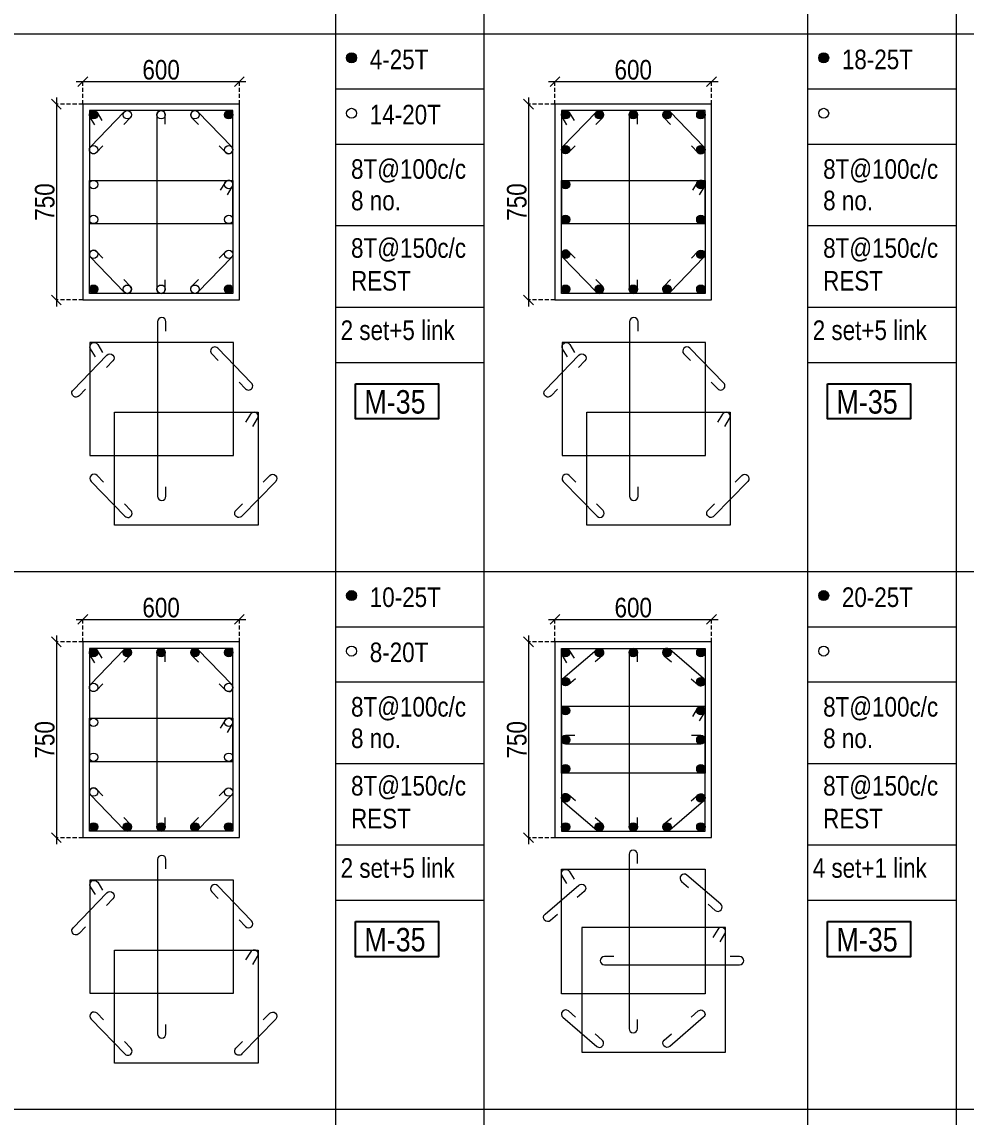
# Model space of a CAD drawing. Header units: millimetres. Extents: x 1112055 to 3390982, y -148532 to 766891.
# Drawn here: x 2128901 to 2143368, y 162999 to 179780 of the extents above; entities that cross this region are included whole.
import ezdxf
from ezdxf.enums import TextEntityAlignment as Align

# ---------------------------------------------------------------- set-up
doc = ezdxf.new("R2010")
doc.units = ezdxf.units.MM
doc.header["$PDMODE"] = 35
doc.header["$PDSIZE"] = -25
doc.linetypes.add('DASHED2', pattern=[0.375, 0.25, -0.125])
doc.linetypes.add('Hidden', pattern=[9.525, 6.35, -3.175])
for name, color, linetype, lineweight in [('B COL. SIZE DIM', 220, 'Continuous', 25), ('B COLSCH', 204, 'Continuous', 20), ('B COLUMN', 1, 'Hidden', 9), ('B STEEL', 34, 'Continuous', 15)]:
    doc.layers.add(name, color=color, linetype=linetype, lineweight=lineweight)
doc.layers.add('B TEXT', color=7, linetype='Continuous')
doc.styles.add('dim inside', font='romans.shx', dxfattribs={"width": 0.8, "height": 125})
doc.styles.add('SWINC', font='swissc.ttf')
doc.dimstyles.new('dim inside', dxfattribs={"dimtxt": 125, "dimasz": 100, "dimexe": 0, "dimexo": 0, "dimgap": 10, "dimtad": 0, "dimdec": 0, "dimzin": 0, "dimdsep": 46, "dimtxsty": 'dim inside', "dimblk": 'SMALL', "dimcen": 0.09, "dimadec": 0, "dimazin": 0, "dimtfac": 1, "dimtdec": 0, "dimtofl": 0, "dimtmove": 0, "dimatfit": 3, "dimfxl": 1, "dimtolj": 1, "dimtzin": 0, "dimarcsym": 2})

# ---------------------------------------------------------------- blocks, each defined once
blk = doc.blocks.new('_Oblique')
at = {"color": 0, "linetype": 'ByBlock', "lineweight": -2}
blk.add_line((-0.5, -0.5), (0.5, 0.5), dxfattribs=at)
blk = doc.blocks.new('*D245')
at = {"layer": 'B COL. SIZE DIM', "color": 250, "lineweight": 9, "ltscale": 250, "transparency": 16777216}
blk.add_line((2129734, 178865), (2132334, 178865), dxfattribs=at)
at = {"layer": 'B COL. SIZE DIM', "color": 250, "linetype": 'DASHED2', "lineweight": 9, "ltscale": 250, "transparency": 16777216}
for p, q in [((2129834, 178520), (2129834, 178865)), ((2132234, 178520), (2132234, 178865))]:
    blk.add_line(p, q, dxfattribs=at)
at = {"layer": 'Defpoints', "color": 0, "ltscale": 250, "transparency": 16777216}
for p in [(2132234, 178865), (2129834, 178520), (2132234, 178520)]:
    blk.add_point(p, dxfattribs=at)
at = {"layer": 'B COL. SIZE DIM', "color": 250, "lineweight": 9, "ltscale": 250, "transparency": 16777216, "xscale": 150, "yscale": 150, "zscale": 150, "rotation": 180}
blk.add_blockref('_Oblique', (2129834, 178865), dxfattribs=at)
at = {"layer": 'B COL. SIZE DIM', "color": 250, "lineweight": 9, "ltscale": 250, "transparency": 16777216, "xscale": 150, "yscale": 150, "zscale": 150}
blk.add_blockref('_Oblique', (2132234, 178865), dxfattribs=at)
at = {"layer": 'B COL. SIZE DIM', "color": 6, "ltscale": 250, "transparency": 16777216, "insert": (2131034, 179044), "char_height": 300, "attachment_point": 5, "style": 'SWINC'}
blk.add_mtext('\\A1;600', dxfattribs=at)
blk = doc.blocks.new('*D246')
at = {"layer": 'B COL. SIZE DIM', "color": 250, "lineweight": 9, "ltscale": 250, "transparency": 16777216}
blk.add_line((2129430, 178620), (2129430, 175420), dxfattribs=at)
at = {"layer": 'B COL. SIZE DIM', "color": 250, "linetype": 'DASHED2', "lineweight": 9, "ltscale": 250, "transparency": 16777216}
for p, q in [((2129834, 178520), (2129430, 178520)), ((2129834, 175520), (2129430, 175520))]:
    blk.add_line(p, q, dxfattribs=at)
at = {"layer": 'Defpoints', "color": 0, "ltscale": 250, "transparency": 16777216}
for p in [(2129834, 178520), (2129430, 175520), (2129834, 175520)]:
    blk.add_point(p, dxfattribs=at)
at = {"layer": 'B COL. SIZE DIM', "color": 250, "lineweight": 9, "ltscale": 250, "transparency": 16777216, "xscale": 150, "yscale": 150, "zscale": 150}
for p, rotation in [((2129430, 178520), 90), ((2129430, 175520), 270)]:
    blk.add_blockref('_Oblique', p, dxfattribs=dict(at, rotation=rotation))
at = {"layer": 'B COL. SIZE DIM', "color": 6, "ltscale": 250, "transparency": 16777216, "insert": (2129252, 177020), "char_height": 300, "attachment_point": 5, "rotation": 90, "style": 'SWINC'}
blk.add_mtext('\\A1;750', dxfattribs=at)
blk = doc.blocks.new('*D241')
at = {"layer": 'B COL. SIZE DIM', "color": 250, "lineweight": 9, "ltscale": 250, "transparency": 16777216}
blk.add_line((2136968, 178865), (2139568, 178865), dxfattribs=at)
at = {"layer": 'B COL. SIZE DIM', "color": 250, "linetype": 'DASHED2', "lineweight": 9, "ltscale": 250, "transparency": 16777216}
for p, q in [((2137068, 178520), (2137068, 178865)), ((2139468, 178520), (2139468, 178865))]:
    blk.add_line(p, q, dxfattribs=at)
at = {"layer": 'Defpoints', "color": 0, "ltscale": 250, "transparency": 16777216}
for p in [(2139468, 178865), (2137068, 178520), (2139468, 178520)]:
    blk.add_point(p, dxfattribs=at)
at = {"layer": 'B COL. SIZE DIM', "color": 250, "lineweight": 9, "ltscale": 250, "transparency": 16777216, "xscale": 150, "yscale": 150, "zscale": 150, "rotation": 180}
blk.add_blockref('_Oblique', (2137068, 178865), dxfattribs=at)
at = {"layer": 'B COL. SIZE DIM', "color": 250, "lineweight": 9, "ltscale": 250, "transparency": 16777216, "xscale": 150, "yscale": 150, "zscale": 150}
blk.add_blockref('_Oblique', (2139468, 178865), dxfattribs=at)
at = {"layer": 'B COL. SIZE DIM', "color": 6, "ltscale": 250, "transparency": 16777216, "insert": (2138268, 179044), "char_height": 300, "attachment_point": 5, "style": 'SWINC'}
blk.add_mtext('\\A1;600', dxfattribs=at)
blk = doc.blocks.new('*D242')
at = {"layer": 'B COL. SIZE DIM', "color": 250, "lineweight": 9, "ltscale": 250, "transparency": 16777216}
blk.add_line((2136664, 178620), (2136664, 175420), dxfattribs=at)
at = {"layer": 'B COL. SIZE DIM', "color": 250, "linetype": 'DASHED2', "lineweight": 9, "ltscale": 250, "transparency": 16777216}
for p, q in [((2137068, 178520), (2136664, 178520)), ((2137068, 175520), (2136664, 175520))]:
    blk.add_line(p, q, dxfattribs=at)
at = {"layer": 'Defpoints', "color": 0, "ltscale": 250, "transparency": 16777216}
for p in [(2137068, 178520), (2136664, 175520), (2137068, 175520)]:
    blk.add_point(p, dxfattribs=at)
at = {"layer": 'B COL. SIZE DIM', "color": 250, "lineweight": 9, "ltscale": 250, "transparency": 16777216, "xscale": 150, "yscale": 150, "zscale": 150}
for p, rotation in [((2136664, 178520), 90), ((2136664, 175520), 270)]:
    blk.add_blockref('_Oblique', p, dxfattribs=dict(at, rotation=rotation))
at = {"layer": 'B COL. SIZE DIM', "color": 6, "ltscale": 250, "transparency": 16777216, "insert": (2136485, 177020), "char_height": 300, "attachment_point": 5, "rotation": 90, "style": 'SWINC'}
blk.add_mtext('\\A1;750', dxfattribs=at)
blk = doc.blocks.new('*D255')
at = {"layer": 'B COL. SIZE DIM', "color": 250, "lineweight": 9, "ltscale": 250, "transparency": 16777216}
blk.add_line((2129734, 170625), (2132334, 170625), dxfattribs=at)
at = {"layer": 'B COL. SIZE DIM', "color": 250, "linetype": 'DASHED2', "lineweight": 9, "ltscale": 250, "transparency": 16777216}
for p, q in [((2129834, 170280), (2129834, 170625)), ((2132234, 170280), (2132234, 170625))]:
    blk.add_line(p, q, dxfattribs=at)
at = {"layer": 'Defpoints', "color": 0, "ltscale": 250, "transparency": 16777216}
for p in [(2132234, 170625), (2129834, 170280), (2132234, 170280)]:
    blk.add_point(p, dxfattribs=at)
at = {"layer": 'B COL. SIZE DIM', "color": 250, "lineweight": 9, "ltscale": 250, "transparency": 16777216, "xscale": 150, "yscale": 150, "zscale": 150, "rotation": 180}
blk.add_blockref('_Oblique', (2129834, 170625), dxfattribs=at)
at = {"layer": 'B COL. SIZE DIM', "color": 250, "lineweight": 9, "ltscale": 250, "transparency": 16777216, "xscale": 150, "yscale": 150, "zscale": 150}
blk.add_blockref('_Oblique', (2132234, 170625), dxfattribs=at)
at = {"layer": 'B COL. SIZE DIM', "color": 6, "ltscale": 250, "transparency": 16777216, "insert": (2131034, 170804), "char_height": 300, "attachment_point": 5, "style": 'SWINC'}
blk.add_mtext('\\A1;600', dxfattribs=at)
blk = doc.blocks.new('*D256')
at = {"layer": 'B COL. SIZE DIM', "color": 250, "lineweight": 9, "ltscale": 250, "transparency": 16777216}
blk.add_line((2129430, 170380), (2129430, 167180), dxfattribs=at)
at = {"layer": 'B COL. SIZE DIM', "color": 250, "linetype": 'DASHED2', "lineweight": 9, "ltscale": 250, "transparency": 16777216}
for p, q in [((2129834, 170280), (2129430, 170280)), ((2129834, 167280), (2129430, 167280))]:
    blk.add_line(p, q, dxfattribs=at)
at = {"layer": 'Defpoints', "color": 0, "ltscale": 250, "transparency": 16777216}
for p in [(2129834, 170280), (2129430, 167280), (2129834, 167280)]:
    blk.add_point(p, dxfattribs=at)
at = {"layer": 'B COL. SIZE DIM', "color": 250, "lineweight": 9, "ltscale": 250, "transparency": 16777216, "xscale": 150, "yscale": 150, "zscale": 150}
for p, rotation in [((2129430, 170280), 90), ((2129430, 167280), 270)]:
    blk.add_blockref('_Oblique', p, dxfattribs=dict(at, rotation=rotation))
at = {"layer": 'B COL. SIZE DIM', "color": 6, "ltscale": 250, "transparency": 16777216, "insert": (2129252, 168780), "char_height": 300, "attachment_point": 5, "rotation": 90, "style": 'SWINC'}
blk.add_mtext('\\A1;750', dxfattribs=at)
blk = doc.blocks.new('*D263')
at = {"layer": 'B COL. SIZE DIM', "color": 250, "lineweight": 9, "ltscale": 250, "transparency": 16777216}
blk.add_line((2136968, 170625), (2139568, 170625), dxfattribs=at)
at = {"layer": 'B COL. SIZE DIM', "color": 250, "linetype": 'DASHED2', "lineweight": 9, "ltscale": 250, "transparency": 16777216}
for p, q in [((2137068, 170280), (2137068, 170625)), ((2139468, 170280), (2139468, 170625))]:
    blk.add_line(p, q, dxfattribs=at)
at = {"layer": 'Defpoints', "color": 0, "ltscale": 250, "transparency": 16777216}
for p in [(2139468, 170625), (2137068, 170280), (2139468, 170280)]:
    blk.add_point(p, dxfattribs=at)
at = {"layer": 'B COL. SIZE DIM', "color": 250, "lineweight": 9, "ltscale": 250, "transparency": 16777216, "xscale": 150, "yscale": 150, "zscale": 150, "rotation": 180}
blk.add_blockref('_Oblique', (2137068, 170625), dxfattribs=at)
at = {"layer": 'B COL. SIZE DIM', "color": 250, "lineweight": 9, "ltscale": 250, "transparency": 16777216, "xscale": 150, "yscale": 150, "zscale": 150}
blk.add_blockref('_Oblique', (2139468, 170625), dxfattribs=at)
at = {"layer": 'B COL. SIZE DIM', "color": 6, "ltscale": 250, "transparency": 16777216, "insert": (2138268, 170804), "char_height": 300, "attachment_point": 5, "style": 'SWINC'}
blk.add_mtext('\\A1;600', dxfattribs=at)
blk = doc.blocks.new('*D264')
at = {"layer": 'B COL. SIZE DIM', "color": 250, "lineweight": 9, "ltscale": 250, "transparency": 16777216}
blk.add_line((2136664, 170380), (2136664, 167180), dxfattribs=at)
at = {"layer": 'B COL. SIZE DIM', "color": 250, "linetype": 'DASHED2', "lineweight": 9, "ltscale": 250, "transparency": 16777216}
for p, q in [((2137068, 170280), (2136664, 170280)), ((2137068, 167280), (2136664, 167280))]:
    blk.add_line(p, q, dxfattribs=at)
at = {"layer": 'Defpoints', "color": 0, "ltscale": 250, "transparency": 16777216}
for p in [(2137068, 170280), (2136664, 167280), (2137068, 167280)]:
    blk.add_point(p, dxfattribs=at)
at = {"layer": 'B COL. SIZE DIM', "color": 250, "lineweight": 9, "ltscale": 250, "transparency": 16777216, "xscale": 150, "yscale": 150, "zscale": 150}
for p, rotation in [((2136664, 170280), 90), ((2136664, 167280), 270)]:
    blk.add_blockref('_Oblique', p, dxfattribs=dict(at, rotation=rotation))
at = {"layer": 'B COL. SIZE DIM', "color": 6, "ltscale": 250, "transparency": 16777216, "insert": (2136485, 168780), "char_height": 300, "attachment_point": 5, "rotation": 90, "style": 'SWINC'}
blk.add_mtext('\\A1;750', dxfattribs=at)

msp = doc.modelspace()

# ---------------------------------------------------------------- hatches: boundary and pattern name
at = {"layer": 'B STEEL', "lineweight": 9, "ltscale": 0.5}
h = msp.add_hatch(color=34, dxfattribs=at)
edge = h.paths.add_edge_path()
edge.add_arc((2133952.7, 179229.5), 76.8, 0, 360)
h = msp.add_hatch(color=34, dxfattribs=at)
edge = h.paths.add_edge_path()
edge.add_arc((2141186.3, 179229.5), 76.8, 0, 360)
h = msp.add_hatch(color=34, dxfattribs=at)
edge = h.paths.add_edge_path()
edge.add_arc((2129998.4, 178356.3), 64, 0, 360)
h = msp.add_hatch(color=34, dxfattribs=at)
edge = h.paths.add_edge_path()
edge.add_arc((2132070.3, 178356.3), 64, 180, 540, ccw=False)
h = msp.add_hatch(color=34, dxfattribs=at)
edge = h.paths.add_edge_path()
edge.add_arc((2137231.9, 178356.3), 64, 0, 360)
at = {"layer": 'B STEEL', "lineweight": 30}
h = msp.add_hatch(color=34, dxfattribs=at)
edge = h.paths.add_edge_path()
edge.add_arc((2137749.9, 178356.3), 64, 0, 360)
h = msp.add_hatch(color=34, dxfattribs=at)
edge = h.paths.add_edge_path()
edge.add_arc((2138267.9, 178356.3), 64, 0, 360)
h = msp.add_hatch(color=34, dxfattribs=at)
edge = h.paths.add_edge_path()
edge.add_arc((2138785.9, 178356.3), 64, 0, 360)
at = {"layer": 'B STEEL', "lineweight": 9, "ltscale": 0.5}
h = msp.add_hatch(color=34, dxfattribs=at)
edge = h.paths.add_edge_path()
edge.add_arc((2139303.9, 178356.3), 64, 180, 540, ccw=False)
at = {"layer": 'B STEEL', "lineweight": 30}
h = msp.add_hatch(color=34, dxfattribs=at)
edge = h.paths.add_edge_path()
edge.add_arc((2137231.9, 177821.9), 64, 0, 360)
h = msp.add_hatch(color=34, dxfattribs=at)
edge = h.paths.add_edge_path()
edge.add_arc((2139303.9, 177821.9), 64, 0, 360)
h = msp.add_hatch(color=34, dxfattribs=at)
edge = h.paths.add_edge_path()
edge.add_arc((2137231.9, 177287.5), 64, 0, 360)
h = msp.add_hatch(color=34, dxfattribs=at)
edge = h.paths.add_edge_path()
edge.add_arc((2139303.9, 177287.5), 64, 0, 360)
h = msp.add_hatch(color=34, dxfattribs=at)
edge = h.paths.add_edge_path()
edge.add_arc((2137231.9, 176753.1), 64, 0, 360)
h = msp.add_hatch(color=34, dxfattribs=at)
edge = h.paths.add_edge_path()
edge.add_arc((2139303.9, 176753.1), 64, 0, 360)
h = msp.add_hatch(color=34, dxfattribs=at)
edge = h.paths.add_edge_path()
edge.add_arc((2137231.9, 176218.7), 64, 0, 360)
h = msp.add_hatch(color=34, dxfattribs=at)
edge = h.paths.add_edge_path()
edge.add_arc((2139303.9, 176218.7), 64, 0, 360)
at = {"layer": 'B STEEL', "lineweight": 9, "ltscale": 0.5}
h = msp.add_hatch(color=34, dxfattribs=at)
edge = h.paths.add_edge_path()
edge.add_arc((2129998.4, 175684.3), 64, 0, 360, ccw=False)
h = msp.add_hatch(color=34, dxfattribs=at)
edge = h.paths.add_edge_path()
edge.add_arc((2132070.3, 175684.3), 64, -180, 180)
h = msp.add_hatch(color=34, dxfattribs=at)
edge = h.paths.add_edge_path()
edge.add_arc((2137231.9, 175684.3), 64, 0, 360, ccw=False)
at = {"layer": 'B STEEL', "lineweight": 30}
h = msp.add_hatch(color=34, dxfattribs=at)
edge = h.paths.add_edge_path()
edge.add_arc((2137749.9, 175684.3), 64, 0, 360)
h = msp.add_hatch(color=34, dxfattribs=at)
edge = h.paths.add_edge_path()
edge.add_arc((2138267.9, 175684.3), 64, 0, 360)
h = msp.add_hatch(color=34, dxfattribs=at)
edge = h.paths.add_edge_path()
edge.add_arc((2138785.9, 175684.3), 64, 0, 360)
at = {"layer": 'B STEEL', "lineweight": 9, "ltscale": 0.5}
h = msp.add_hatch(color=34, dxfattribs=at)
edge = h.paths.add_edge_path()
edge.add_arc((2139303.9, 175684.3), 64, -180, 180)
h = msp.add_hatch(color=34, dxfattribs=at)
edge = h.paths.add_edge_path()
edge.add_arc((2133952.7, 170989.6), 76.8, 0, 360)
h = msp.add_hatch(color=34, dxfattribs=at)
edge = h.paths.add_edge_path()
edge.add_arc((2141186.3, 170989.6), 76.8, 0, 360)
h = msp.add_hatch(color=34, dxfattribs=at)
edge = h.paths.add_edge_path()
edge.add_arc((2129998.4, 170116.4), 64, 0, 360)
at = {"layer": 'B STEEL', "lineweight": 30}
h = msp.add_hatch(color=34, dxfattribs=at)
edge = h.paths.add_edge_path()
edge.add_arc((2130516.4, 170116.4), 64, 0, 360)
h = msp.add_hatch(color=34, dxfattribs=at)
edge = h.paths.add_edge_path()
edge.add_arc((2131034.3, 170116.4), 64, 0, 360)
h = msp.add_hatch(color=34, dxfattribs=at)
edge = h.paths.add_edge_path()
edge.add_arc((2131552.3, 170116.4), 64, 0, 360)
at = {"layer": 'B STEEL', "lineweight": 9, "ltscale": 0.5}
h = msp.add_hatch(color=34, dxfattribs=at)
edge = h.paths.add_edge_path()
edge.add_arc((2132070.3, 170116.4), 64, 180, 540, ccw=False)
h = msp.add_hatch(color=34, dxfattribs=at)
edge = h.paths.add_edge_path()
edge.add_arc((2137231.9, 170116.4), 64, 0, 360)
at = {"layer": 'B STEEL', "lineweight": 30}
h = msp.add_hatch(color=34, dxfattribs=at)
edge = h.paths.add_edge_path()
edge.add_arc((2137749.9, 170116.4), 64, 0, 360)
h = msp.add_hatch(color=34, dxfattribs=at)
edge = h.paths.add_edge_path()
edge.add_arc((2138267.9, 170116.4), 64, 0, 360)
h = msp.add_hatch(color=34, dxfattribs=at)
edge = h.paths.add_edge_path()
edge.add_arc((2138785.9, 170116.4), 64, 0, 360)
at = {"layer": 'B STEEL', "lineweight": 9, "ltscale": 0.5}
h = msp.add_hatch(color=34, dxfattribs=at)
edge = h.paths.add_edge_path()
edge.add_arc((2139303.9, 170116.4), 64, 180, 540, ccw=False)
at = {"layer": 'B STEEL', "lineweight": 30}
h = msp.add_hatch(color=34, dxfattribs=at)
edge = h.paths.add_edge_path()
edge.add_arc((2137231.9, 169671.1), 64, 0, 360)
h = msp.add_hatch(color=34, dxfattribs=at)
edge = h.paths.add_edge_path()
edge.add_arc((2139303.9, 169671.1), 64, 0, 360)
h = msp.add_hatch(color=34, dxfattribs=at)
edge = h.paths.add_edge_path()
edge.add_arc((2137231.9, 169225.8), 64, 0, 360)
h = msp.add_hatch(color=34, dxfattribs=at)
edge = h.paths.add_edge_path()
edge.add_arc((2139303.9, 169225.8), 64, 0, 360)
h = msp.add_hatch(color=34, dxfattribs=at)
edge = h.paths.add_edge_path()
edge.add_arc((2137231.9, 168780.4), 64, 90, 450)
h = msp.add_hatch(color=34, dxfattribs=at)
edge = h.paths.add_edge_path()
edge.add_arc((2139303.9, 168780.4), 64, 90, 450)
h = msp.add_hatch(color=34, dxfattribs=at)
edge = h.paths.add_edge_path()
edge.add_arc((2137231.9, 168335.1), 64, 0, 360)
h = msp.add_hatch(color=34, dxfattribs=at)
edge = h.paths.add_edge_path()
edge.add_arc((2139303.9, 168335.1), 64, 0, 360)
h = msp.add_hatch(color=34, dxfattribs=at)
edge = h.paths.add_edge_path()
edge.add_arc((2137231.9, 167889.8), 64, 0, 360)
h = msp.add_hatch(color=34, dxfattribs=at)
edge = h.paths.add_edge_path()
edge.add_arc((2139303.9, 167889.8), 64, 0, 360)
at = {"layer": 'B STEEL', "lineweight": 9, "ltscale": 0.5}
h = msp.add_hatch(color=34, dxfattribs=at)
edge = h.paths.add_edge_path()
edge.add_arc((2129998.4, 167444.5), 64, 0, 360, ccw=False)
at = {"layer": 'B STEEL', "lineweight": 30}
h = msp.add_hatch(color=34, dxfattribs=at)
edge = h.paths.add_edge_path()
edge.add_arc((2130516.4, 167444.5), 64, 0, 360)
h = msp.add_hatch(color=34, dxfattribs=at)
edge = h.paths.add_edge_path()
edge.add_arc((2131034.3, 167444.5), 64, 0, 360)
h = msp.add_hatch(color=34, dxfattribs=at)
edge = h.paths.add_edge_path()
edge.add_arc((2131552.3, 167444.5), 64, 0, 360)
at = {"layer": 'B STEEL', "lineweight": 9, "ltscale": 0.5}
h = msp.add_hatch(color=34, dxfattribs=at)
edge = h.paths.add_edge_path()
edge.add_arc((2132070.3, 167444.5), 64, -180, 180)
h = msp.add_hatch(color=34, dxfattribs=at)
edge = h.paths.add_edge_path()
edge.add_arc((2137231.9, 167444.5), 64, 0, 360, ccw=False)
at = {"layer": 'B STEEL', "lineweight": 30}
h = msp.add_hatch(color=34, dxfattribs=at)
edge = h.paths.add_edge_path()
edge.add_arc((2137749.9, 167444.5), 64, 0, 360)
h = msp.add_hatch(color=34, dxfattribs=at)
edge = h.paths.add_edge_path()
edge.add_arc((2138267.9, 167444.5), 64, 0, 360)
h = msp.add_hatch(color=34, dxfattribs=at)
edge = h.paths.add_edge_path()
edge.add_arc((2138785.9, 167444.5), 64, 0, 360)
at = {"layer": 'B STEEL', "lineweight": 9, "ltscale": 0.5}
h = msp.add_hatch(color=34, dxfattribs=at)
edge = h.paths.add_edge_path()
edge.add_arc((2139303.9, 167444.5), 64, -180, 180)

# ---------------------------------------------------------------- linework, layer by layer
at = {"layer": 'B COLSCH', "color": 250, "lineweight": 0}
for p, q in [((2133706.4, 196077.4), (2133706.4, 146638.4)), ((2135980.8, 196077.4), (2135980.8, 139385.8)), ((2140940, 196077.4), (2140940, 146638.4)), ((2143214.4, 196077.4), (2143214.4, 139385.8)), ((2087919, 179597.8), (2215549.8, 179597.8)), ((2133706.4, 178752.8), (2135980.8, 178752.8)), ((2140940, 178752.8), (2143214.4, 178752.8)), ((2133706.4, 177907.8), (2135980.8, 177907.8)), ((2140940, 177907.8), (2143214.4, 177907.8)), ((2133706.4, 176658), (2135980.8, 176658)), ((2140940, 176658), (2143214.4, 176658)), ((2133706.4, 175408.2), (2135980.8, 175408.2)), ((2140940, 175408.2), (2143214.4, 175408.2)), ((2133706.4, 174563.2), (2135980.8, 174563.2)), ((2140940, 174563.2), (2143214.4, 174563.2)), ((2087919, 171357.9), (2215549.8, 171357.9)), ((2133706.4, 170512.9), (2135980.8, 170512.9)), ((2140940, 170512.9), (2143214.4, 170512.9)), ((2133706.4, 169667.9), (2135980.8, 169667.9)), ((2140940, 169667.9), (2143214.4, 169667.9)), ((2133706.4, 168418.2), (2135980.8, 168418.2)), ((2140940, 168418.2), (2143214.4, 168418.2)), ((2133706.4, 167168.4), (2135980.8, 167168.4)), ((2140940, 167168.4), (2143214.4, 167168.4)), ((2133706.4, 166323.4), (2135980.8, 166323.4)), ((2140940, 166323.4), (2143214.4, 166323.4)), ((2087919, 163118.1), (2215549.8, 163118.1))]:
    msp.add_line(p, q, dxfattribs=at)
at = {"layer": 'B COLUMN', "color": 1, "linetype": 'ByBlock', "lineweight": 20}
for points in [[(2129834.3, 175520.3), (2132234.3, 175520.3), (2132234.3, 178520.3), (2129834.3, 178520.3)], [(2137067.9, 175520.3), (2139467.9, 175520.3), (2139467.9, 178520.3), (2137067.9, 178520.3)], [(2129834.3, 167280.4), (2132234.3, 167280.4), (2132234.3, 170280.4), (2129834.3, 170280.4)], [(2137067.9, 167280.4), (2139467.9, 167280.4), (2139467.9, 170280.4), (2137067.9, 170280.4)]]:
    msp.add_lwpolyline(points, close=True, dxfattribs=at)
at = {"layer": 'B STEEL', "color": 34, "lineweight": 9, "ltscale": 0.5}
for points in [[(2130018.6, 178201.2), (2129943.8, 178322.7, -1), (2130052.9, 178389.8), (2130127.7, 178268.3)], [(2130143.6, 177879.7), (2130044.3, 177777.3, -1), (2129952.4, 177866.4), (2130470.4, 178400.8, -1), (2130562.3, 178311.7), (2130463, 178209.3)], [(2131098.4, 178213.6), (2131098.4, 178356.3, 1), (2130970.3, 178356.3), (2130970.3, 175684.3, 1), (2131098.4, 175684.3), (2131098.4, 175827)], [(2131925.1, 177879.7), (2132024.4, 177777.3, 1), (2132116.3, 177866.4), (2131598.3, 178400.8, 1), (2131506.4, 178311.7), (2131605.6, 178209.3)], [(2137252.2, 178201.2), (2137177.4, 178322.7, -1), (2137286.4, 178389.8), (2137361.2, 178268.3)], [(2137377.2, 177879.7), (2137277.9, 177777.3, -1), (2137185.9, 177866.4), (2137703.9, 178400.8, -1), (2137795.9, 178311.7), (2137696.6, 178209.3)], [(2138331.9, 178213.6), (2138331.9, 178356.3, 1), (2138203.9, 178356.3), (2138203.9, 175684.3, 1), (2138331.9, 175684.3), (2138331.9, 175827)], [(2139158.6, 177879.7), (2139257.9, 177777.3, 1), (2139349.8, 177866.4), (2138831.8, 178400.8, 1), (2138739.9, 178311.7), (2138839.2, 178209.3)], [(2132050.1, 177132.4), (2132124.8, 177253.9, 1), (2132015.8, 177321), (2131941, 177199.6)], [(2139283.6, 177132.4), (2139358.4, 177253.9, 1), (2139249.4, 177321), (2139174.6, 177199.6)], [(2130143.6, 176160.8), (2130044.3, 176263.3, 1), (2129952.4, 176174.1), (2130470.4, 175639.8, 1), (2130562.3, 175728.9), (2130463, 175831.3)], [(2131925.1, 176160.8), (2132024.4, 176263.3, -1), (2132116.3, 176174.1), (2131598.3, 175639.8, -1), (2131506.4, 175728.9), (2131605.6, 175831.3)], [(2137377.2, 176160.8), (2137277.9, 176263.3, 1), (2137185.9, 176174.1), (2137703.9, 175639.8, 1), (2137795.9, 175728.9), (2137696.6, 175831.3)], [(2139158.6, 176160.8), (2139257.9, 176263.3, -1), (2139349.8, 176174.1), (2138831.8, 175639.8, -1), (2138739.9, 175728.9), (2138839.2, 175831.3)], [(2131107.5, 175042.1), (2131107.5, 175184.8, 1), (2130979.4, 175184.8), (2130979.4, 172512.8, 1), (2131107.5, 172512.8), (2131107.5, 172655.4)], [(2138341, 175042.1), (2138341, 175184.8, 1), (2138213, 175184.8), (2138213, 172512.8, 1), (2138341, 172512.8), (2138341, 172655.4)], [(2130027.7, 174647.7), (2129953, 174769.2, -1), (2130062, 174836.3), (2130136.8, 174714.8)], [(2137261.3, 174647.7), (2137186.5, 174769.2, -1), (2137295.5, 174836.3), (2137370.3, 174714.8)], [(2129875.7, 174152.2), (2129776.4, 174049.8, -1), (2129684.5, 174138.9), (2130202.5, 174673.3, -1), (2130294.4, 174584.2), (2130195.1, 174481.8)], [(2132229.3, 174259.8), (2132328.6, 174157.3, 1), (2132420.5, 174246.5), (2131902.5, 174780.8, 1), (2131810.6, 174691.7), (2131909.9, 174589.3)], [(2137109.2, 174152.2), (2137009.9, 174049.8, -1), (2136918, 174138.9), (2137436, 174673.3, -1), (2137527.9, 174584.2), (2137428.7, 174481.8)], [(2139462.9, 174259.8), (2139562.1, 174157.3, 1), (2139654.1, 174246.5), (2139136.1, 174780.8, 1), (2139044.1, 174691.7), (2139143.4, 174589.3)], [(2132436.9, 173578.9), (2132511.7, 173700.4, 1), (2132402.7, 173767.5), (2132327.9, 173646)], [(2139670.5, 173578.9), (2139745.2, 173700.4, 1), (2139636.2, 173767.5), (2139561.4, 173646)], [(2130152.7, 172726.7), (2130053.4, 172829.1, 1), (2129961.5, 172740), (2130479.5, 172205.6, 1), (2130571.4, 172294.7), (2130472.2, 172397.1)], [(2132598.3, 172726.7), (2132697.6, 172829.1, -1), (2132789.5, 172740), (2132271.5, 172205.6, -1), (2132179.6, 172294.7), (2132278.8, 172397.1)], [(2137386.3, 172726.7), (2137287, 172829.1, 1), (2137195.1, 172740), (2137713, 172205.6, 1), (2137805, 172294.7), (2137705.7, 172397.1)], [(2139831.8, 172726.7), (2139931.1, 172829.1, -1), (2140023, 172740), (2139505, 172205.6, -1), (2139413.1, 172294.7), (2139512.4, 172397.1)], [(2130018.6, 169961.4), (2129943.8, 170082.9, -1), (2130052.9, 170150), (2130127.7, 170028.5)], [(2130143.6, 169639.9), (2130044.3, 169537.5, -1), (2129952.4, 169626.6), (2130470.4, 170161, -1), (2130562.3, 170071.9), (2130463, 169969.4)], [(2131098.4, 169973.8), (2131098.4, 170116.4, 1), (2130970.3, 170116.4), (2130970.3, 167444.5, 1), (2131098.4, 167444.5), (2131098.4, 167587.1)], [(2131925.1, 169639.9), (2132024.4, 169537.5, 1), (2132116.3, 169626.6), (2131598.3, 170161, 1), (2131506.4, 170071.9), (2131605.6, 169969.4)], [(2137252.2, 169961.4), (2137177.4, 170082.9, -1), (2137286.4, 170150), (2137361.2, 170028.5)], [(2137381.8, 169715.5), (2137273.6, 169622.6, -1), (2137190.2, 169719.6), (2137708.2, 170165, -1), (2137791.6, 170067.9), (2137683.5, 169974.9)], [(2138331.9, 169973.8), (2138331.9, 170116.4, 1), (2138203.9, 170116.4), (2138203.9, 167444.5, 1), (2138331.9, 167444.5), (2138331.9, 167587.1)], [(2139154, 169715.5), (2139262.1, 169622.6, 1), (2139345.6, 169719.6), (2138827.6, 170165, 1), (2138744.1, 170067.9), (2138852.3, 169974.9)], [(2139283.6, 169070.7), (2139358.4, 169192.2, 1), (2139249.4, 169259.3), (2139174.6, 169137.8)], [(2132050.1, 168892.6), (2132124.8, 169014.1, 1), (2132015.8, 169081.2), (2131941, 168959.7)], [(2137374.6, 168844.5), (2137231.9, 168844.5, 1), (2137231.9, 168716.4), (2139303.9, 168716.4, 1), (2139303.9, 168844.5), (2139161.2, 168844.5)], [(2130143.6, 167921), (2130044.3, 168023.4, 1), (2129952.4, 167934.3), (2130470.4, 167399.9, 1), (2130562.3, 167489), (2130463, 167591.4)], [(2131925.1, 167921), (2132024.4, 168023.4, -1), (2132116.3, 167934.3), (2131598.3, 167399.9, -1), (2131506.4, 167489), (2131605.6, 167591.4)], [(2137381.8, 167845.3), (2137273.6, 167938.3, 1), (2137190.2, 167841.2), (2137708.2, 167395.9, 1), (2137791.6, 167493), (2137683.5, 167586)], [(2139154, 167845.3), (2139262.1, 167938.3, -1), (2139345.6, 167841.2), (2138827.6, 167395.9, -1), (2138744.1, 167493), (2138852.3, 167586)], [(2131107.5, 166802.3), (2131107.5, 166944.9, 1), (2130979.4, 166944.9), (2130979.4, 164273, 1), (2131107.5, 164273), (2131107.5, 164415.6)], [(2138331.9, 166882.9), (2138331.9, 167025.5, 1), (2138203.9, 167025.5), (2138203.9, 164353.5, 1), (2138331.9, 164353.5), (2138331.9, 164496.2)], [(2137252.2, 166576.4), (2137177.4, 166697.9, -1), (2137286.4, 166765), (2137361.2, 166643.5)], [(2139416.9, 166258.9), (2139525.1, 166165.9, 1), (2139608.6, 166263), (2139090.6, 166708.3, 1), (2139007.1, 166611.2), (2139115.3, 166518.2)], [(2130027.7, 166407.8), (2129953, 166529.3, -1), (2130062, 166596.4), (2130136.8, 166474.9)], [(2132229.3, 166019.9), (2132328.6, 165917.5, 1), (2132420.5, 166006.6), (2131902.5, 166541, 1), (2131810.6, 166451.9), (2131909.9, 166349.5)], [(2137107.8, 166103.2), (2136999.7, 166010.2, -1), (2136916.2, 166107.3), (2137434.2, 166552.6, -1), (2137517.7, 166455.5), (2137409.5, 166362.5)], [(2129875.7, 165912.4), (2129776.4, 165810, -1), (2129684.5, 165899.1), (2130202.5, 166433.5, -1), (2130294.4, 166344.4), (2130195.1, 166241.9)], [(2139598.4, 165685.8), (2139673.2, 165807.2, 1), (2139564.1, 165874.4), (2139489.3, 165752.9)], [(2132436.9, 165339.1), (2132511.7, 165460.5, 1), (2132402.7, 165527.6), (2132327.9, 165406.2)], [(2137968.7, 165459.5), (2137826, 165459.5, 1), (2137826, 165331.4), (2139898, 165331.4, 1), (2139898, 165459.5), (2139755.3, 165459.5)], [(2137381.8, 164531.7), (2137273.6, 164624.7, 1), (2137190.2, 164527.6), (2137708.2, 164082.3, 1), (2137791.6, 164179.3), (2137683.5, 164272.3)], [(2139154, 164531.7), (2139262.1, 164624.7, -1), (2139345.6, 164527.6), (2138827.6, 164082.3, -1), (2138744.1, 164179.3), (2138852.3, 164272.3)], [(2130152.7, 164486.8), (2130053.4, 164589.3, 1), (2129961.5, 164500.1), (2130479.5, 163965.8, 1), (2130571.4, 164054.9), (2130472.2, 164157.3)], [(2132598.3, 164486.8), (2132697.6, 164589.3, -1), (2132789.5, 164500.1), (2132271.5, 163965.8, -1), (2132179.6, 164054.9), (2132278.8, 164157.3)]]:
    msp.add_lwpolyline(points, format="xyb", dxfattribs=at)
for points in [[(2129934.3, 176689.1), (2132134.3, 176689.1), (2132134.3, 178420.3), (2129934.3, 178420.3)], [(2137167.9, 176689.1), (2139367.9, 176689.1), (2139367.9, 178420.3), (2137167.9, 178420.3)], [(2129934.3, 177351.5), (2132134.3, 177351.5), (2132134.3, 175620.3), (2129934.3, 175620.3)], [(2137167.9, 177351.5), (2139367.9, 177351.5), (2139367.9, 175620.3), (2137167.9, 175620.3)], [(2129943.5, 173135.5), (2132143.5, 173135.5), (2132143.5, 174866.7), (2129943.5, 174866.7)], [(2137177, 173135.5), (2139377, 173135.5), (2139377, 174866.7), (2137177, 174866.7)], [(2130321.2, 173798), (2132521.2, 173798), (2132521.2, 172066.7), (2130321.2, 172066.7)], [(2137554.7, 173798), (2139754.7, 173798), (2139754.7, 172066.7), (2137554.7, 172066.7)], [(2129934.3, 168449.2), (2132134.3, 168449.2), (2132134.3, 170180.4), (2129934.3, 170180.4)], [(2139367.9, 168271.1), (2137167.9, 168271.1), (2137167.9, 170180.4), (2139367.9, 170180.4)], [(2139367.9, 169289.8), (2137167.9, 169289.8), (2137167.9, 167380.4), (2139367.9, 167380.4)], [(2129934.3, 169111.7), (2132134.3, 169111.7), (2132134.3, 167380.4), (2129934.3, 167380.4)], [(2139367.9, 164886.1), (2137167.9, 164886.1), (2137167.9, 166795.5), (2139367.9, 166795.5)], [(2129943.5, 164895.7), (2132143.5, 164895.7), (2132143.5, 166626.9), (2129943.5, 166626.9)], [(2139682.7, 165904.8), (2137482.7, 165904.8), (2137482.7, 163995.5), (2139682.7, 163995.5)], [(2130321.2, 165558.1), (2132521.2, 165558.1), (2132521.2, 163826.9), (2130321.2, 163826.9)]]:
    msp.add_lwpolyline(points, close=True, dxfattribs=at)
for centre, radius in [((2133952.7, 179229.5), 76.8), ((2141186.3, 179229.5), 76.8), ((2129998.4, 178356.3), 64), ((2130516.4, 178356.3), 64), ((2131034.3, 178356.3), 64), ((2131552.3, 178356.3), 64), ((2132070.3, 178356.3), 64), ((2133952.7, 178379.2), 76.8), ((2137231.9, 178356.3), 64), ((2137749.9, 178356.3), 64), ((2138267.9, 178356.3), 64), ((2138785.9, 178356.3), 64), ((2139303.9, 178356.3), 64), ((2141186.3, 178379.2), 76.8), ((2129998.4, 177821.9), 64), ((2132070.3, 177821.9), 64), ((2137231.9, 177821.9), 64), ((2139303.9, 177821.9), 64), ((2129998.4, 177287.5), 64), ((2132070.3, 177287.5), 64), ((2137231.9, 177287.5), 64), ((2139303.9, 177287.5), 64), ((2129998.4, 176753.1), 64), ((2132070.3, 176753.1), 64), ((2137231.9, 176753.1), 64), ((2139303.9, 176753.1), 64), ((2129998.4, 176218.7), 64), ((2132070.3, 176218.7), 64), ((2137231.9, 176218.7), 64), ((2139303.9, 176218.7), 64), ((2129998.4, 175684.3), 64), ((2130516.4, 175684.3), 64), ((2131034.3, 175684.3), 64), ((2131552.3, 175684.3), 64), ((2132070.3, 175684.3), 64), ((2137231.9, 175684.3), 64), ((2137749.9, 175684.3), 64), ((2138267.9, 175684.3), 64), ((2138785.9, 175684.3), 64), ((2139303.9, 175684.3), 64), ((2133952.7, 170989.6), 76.8), ((2141186.3, 170989.6), 76.8), ((2129998.4, 170116.4), 64), ((2130516.4, 170116.4), 64), ((2131034.3, 170116.4), 64), ((2131552.3, 170116.4), 64), ((2132070.3, 170116.4), 64), ((2133952.7, 170139.3), 76.8), ((2137231.9, 170116.4), 64), ((2137749.9, 170116.4), 64), ((2138267.9, 170116.4), 64), ((2138785.9, 170116.4), 64), ((2139303.9, 170116.4), 64), ((2141186.3, 170139.3), 76.8), ((2137231.9, 169671.1), 64), ((2139303.9, 169671.1), 64), ((2129998.4, 169582), 64), ((2132070.3, 169582), 64), ((2137231.9, 169225.8), 64), ((2139303.9, 169225.8), 64), ((2129998.4, 169047.6), 64), ((2132070.3, 169047.6), 64), ((2137231.9, 168780.4), 64), ((2139303.9, 168780.4), 64), ((2129998.4, 168513.2), 64), ((2132070.3, 168513.2), 64), ((2137231.9, 168335.1), 64), ((2139303.9, 168335.1), 64), ((2129998.4, 167978.9), 64), ((2132070.3, 167978.9), 64), ((2137231.9, 167889.8), 64), ((2139303.9, 167889.8), 64), ((2129998.4, 167444.5), 64), ((2130516.4, 167444.5), 64), ((2131034.3, 167444.5), 64), ((2131552.3, 167444.5), 64), ((2132070.3, 167444.5), 64), ((2137231.9, 167444.5), 64), ((2137749.9, 167444.5), 64), ((2138267.9, 167444.5), 64), ((2138785.9, 167444.5), 64), ((2139303.9, 167444.5), 64)]:
    msp.add_circle(centre, radius, dxfattribs=at)
at = {"layer": 'B TEXT', "color": 1}
for points in [[(2134010.1, 174234.2), (2135284.7, 174234.2), (2135284.7, 173696.2), (2134010.1, 173696.2)], [(2141243.6, 174234.2), (2142518.2, 174234.2), (2142518.2, 173696.2), (2141243.6, 173696.2)], [(2134010.1, 165994.4), (2135284.7, 165994.4), (2135284.7, 165456.4), (2134010.1, 165456.4)], [(2141243.6, 165994.4), (2142518.2, 165994.4), (2142518.2, 165456.4), (2141243.6, 165456.4)]]:
    msp.add_lwpolyline(points, close=True, dxfattribs=at)

# ---------------------------------------------------------------- texts
at = {"layer": 'B TEXT', "style": 'SWINC'}
for s, p in [('4-25T', (2134231.2, 179054.9)), ('18-25T', (2141464.8, 179054.9)), ('14-20T', (2134231.2, 178209.9)), ('8T@100c/c', (2133944.3, 177375.1)), ('8T@100c/c', (2141177.8, 177375.1)), ('8 no.', (2133944.3, 176893.3)), ('8 no.', (2141177.8, 176893.3)), ('8T@150c/c', (2133944.3, 176165.2)), ('8T@150c/c', (2141177.8, 176165.2)), ('REST', (2133944.3, 175662.8)), ('REST', (2141177.8, 175662.8)), ('2 set+5 link', (2133784.6, 174905.7)), ('2 set+5 link', (2141018.2, 174905.7)), ('10-25T', (2134231.2, 170815)), ('20-25T', (2141464.8, 170815)), ('8-20T', (2134231.2, 169970.1)), ('8T@100c/c', (2133944.3, 169135.2)), ('8T@100c/c', (2141177.8, 169135.2)), ('8 no.', (2133944.3, 168653.4)), ('8 no.', (2141177.8, 168653.4)), ('8T@150c/c', (2133944.3, 167925.3)), ('8T@150c/c', (2141177.8, 167925.3)), ('REST', (2133944.3, 167422.9)), ('REST', (2141177.8, 167422.9)), ('2 set+5 link', (2133784.6, 166665.9)), ('4 set+1 link', (2141018.2, 166665.9))]:
    msp.add_text(s, height=300, dxfattribs=at).set_placement(p)
at = {"layer": 'B TEXT', "color": 1, "style": 'SWINC'}
for p in [(2134147.5, 173669.7), (2141381, 173669.7), (2134147.5, 165429.8), (2141381, 165429.8)]:
    msp.add_text('M-35', height=360, dxfattribs=at).set_placement(p, align=Align.BOTTOM_LEFT)

# ---------------------------------------------------------------- dimensions: what is measured, and where the dimension line sits
at = {"layer": 'B COL. SIZE DIM', "color": 250, "ltscale": 250}
for base, p1, p2, picture, middle in [((2132234.3, 178865.2), (2129834.3, 178520.3), (2132234.3, 178520.3), '*D245', (2131034.3, 179044.2)), ((2139467.9, 178865.2), (2137067.9, 178520.3), (2139467.9, 178520.3), '*D241', (2138267.9, 179044.2)), ((2132234.3, 170625.4), (2129834.3, 170280.4), (2132234.3, 170280.4), '*D255', (2131034.3, 170804.4)), ((2139467.9, 170625.4), (2137067.9, 170280.4), (2139467.9, 170280.4), '*D263', (2138267.9, 170804.4))]:
    dim = msp.add_linear_dim(base=base, p1=p1, p2=p2, dimstyle='dim inside', override={"dimtxt": 300, "dimasz": 150, "dimgap": 25, "dimtad": 3, "dimlfac": 0.25, "dimtxsty": 'SWINC', "dimblk1": 'Oblique', "dimblk2": 'Oblique', "dimsah": 1, "dimdle": 100, "dimclrd": 250, "dimclre": 250, "dimclrt": 6, "dimfxl": 1000, "dimlwd": 9, "dimlwe": 9}, dxfattribs=at)
    dim.commit()
    dim.dimension.update_dxf_attribs({"geometry": picture, "text_midpoint": middle})
for base, p1, p2, picture, middle in [((2129430.5, 175520.3), (2129834.3, 178520.3), (2129834.3, 175520.3), '*D246', (2129251.7, 177020.3)), ((2136664, 175520.3), (2137067.9, 178520.3), (2137067.9, 175520.3), '*D242', (2136485.2, 177020.3)), ((2129430.5, 167280.4), (2129834.3, 170280.4), (2129834.3, 167280.4), '*D256', (2129251.7, 168780.4)), ((2136664, 167280.4), (2137067.9, 170280.4), (2137067.9, 167280.4), '*D264', (2136485.2, 168780.4))]:
    dim = msp.add_linear_dim(base=base, p1=p1, p2=p2, angle=90, dimstyle='dim inside', override={"dimtxt": 300, "dimasz": 150, "dimgap": 25, "dimtad": 3, "dimlfac": 0.25, "dimtxsty": 'SWINC', "dimblk1": 'Oblique', "dimblk2": 'Oblique', "dimsah": 1, "dimdle": 100, "dimclrd": 250, "dimclre": 250, "dimclrt": 6, "dimfxl": 1000, "dimlwd": 9, "dimlwe": 9}, dxfattribs=at)
    dim.commit()
    dim.dimension.update_dxf_attribs({"geometry": picture, "text_midpoint": middle})

doc.saveas('drawing.dxf')
